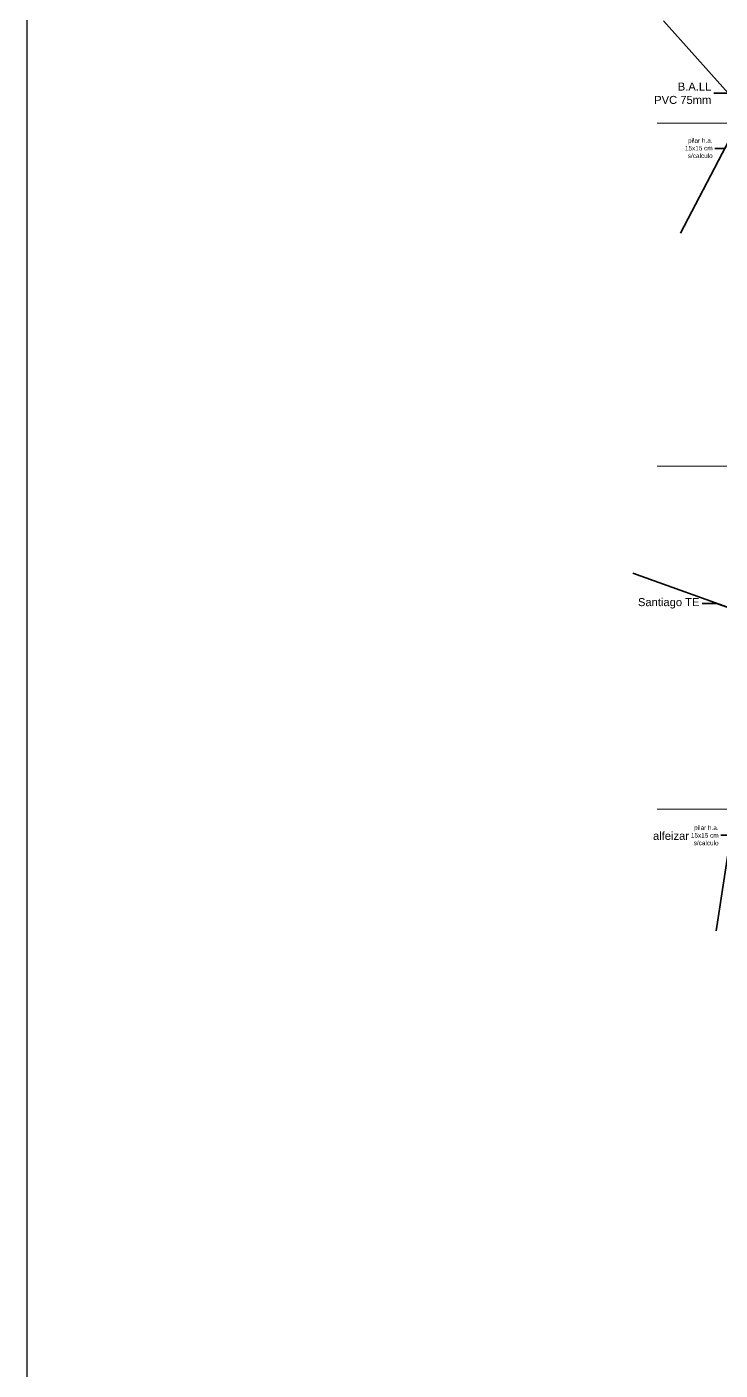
# Model space of a CAD drawing. Header units: metres. Extents: x 45 to 666, y -23 to 325.
# Drawn here: x 153.71 to 159.77, y 39.27 to 51.02 of the extents above; entities that cross this region are included whole.
import ezdxf

# ---------------------------------------------------------------- set-up
doc = ezdxf.new("R2010")
doc.units = ezdxf.units.M
doc.header["$LTSCALE"] = 5
doc.header["$MEASUREMENT"] = 0
doc.layers.get('0').update_dxf_attribs({"color": 30})
doc.layers.get('DEFPOINTS').update_dxf_attribs({"color": 210})
doc.layers.add('A-ANNO-NOTE', color=7, linetype='Continuous', lineweight=35)
doc.layers.add('A-ANNO-SYMB', color=3, linetype='Continuous', lineweight=18)
doc.styles.add('E-ARIAL', font='arial.ttf')
doc.styles.add('E-ROMANS', font='romans.shx', dxfattribs={"width": 0.8})
doc.dimstyles.new('E-0200_TICK_12', dxfattribs={"dimscale": 0.001, "dimtxt": 240, "dimasz": 240, "dimexe": 120, "dimexo": 80, "dimgap": 120, "dimtad": 0, "dimzin": 0, "dimdsep": 46, "dimtxsty": 'E-ROMANS', "dimblk": 'OBLIQUE', "dimcen": 120, "dimclrd": 256, "dimclre": 256, "dimclrt": 256, "dimadec": 0, "dimazin": 0, "dimtfac": 1, "dimtmove": 1, "dimatfit": 3, "dimldrblk": 'OPEN90', "dimfxl": 1, "dimtfill": 1, "dimtolj": 1, "dimtzin": 0, "dimlwd": -1, "dimarcsym": 0})

# ---------------------------------------------------------------- blocks, each defined once
blk = doc.blocks.new('_Oblique')
at = {"color": 0, "linetype": 'ByBlock', "lineweight": -2}
blk.add_line((-0.5, -0.5), (0.5, 0.5), dxfattribs=at)

msp = doc.modelspace()

# ---------------------------------------------------------------- linework, layer by layer
at = {"layer": 'A-ANNO-SYMB', "ltscale": 2}
for points in [[(165.8165, 50.1764), (159.2224, 50.1764)], [(165.8165, 47.1764), (159.2224, 47.1764)], [(165.8165, 44.1764), (159.2224, 44.1764)]]:
    msp.add_lwpolyline(points, dxfattribs=at)
at = {"layer": 'DEFPOINTS'}
msp.add_lwpolyline([(171.1457, 74.5579), (153.7078, 74.5579), (153.7078, 18.5966), (171.1457, 18.5966)], close=True, dxfattribs=at)

# ---------------------------------------------------------------- texts
at = {"layer": 'A-ANNO-NOTE', "char_height": 0.07, "style": 'E-ARIAL'}
for s, insert, attachment_point in [('B.A.LL \\PPVC 75mm ', (159.695, 50.439), 6), ('Santiago TE ', (159.5914, 45.9773), 6), ('alfeizar ', (159.1848, 43.9429), 4)]:
    msp.add_mtext(s, dxfattribs=dict(at, insert=insert, attachment_point=attachment_point))
at = {"layer": 'A-ANNO-NOTE', "char_height": 0.04, "attachment_point": 6, "style": 'E-ARIAL'}
for insert, rotation in [((159.7064, 49.9597), 0.2954), ((159.7587, 43.947), 359.7046)]:
    msp.add_mtext('pilar h.a.\\P15x15 cm\\Ps/calculo', dxfattribs=dict(at, insert=insert, rotation=rotation))

# ---------------------------------------------------------------- leaders
at = {"layer": 'A-ANNO-NOTE', "annotation_type": 0, "has_hookline": 1, "hookline_direction": 1}
for points, text_width in [([(159.9433, 50.3276), (159.8436, 50.4389), (159.7178, 50.439)], 0.4861), ([(159.9499, 45.9018), (159.74, 45.9773), (159.6142, 45.9773)], 0.5285)]:
    msp.add_leader(points, dimstyle='E-0200_TICK_12', override={"dimasz": 0.2, "dimtad": 0, "dimldrblk": 'Open90'}, dxfattribs=dict(at, text_width=text_width))
at = {"layer": 'A-ANNO-NOTE'}
for points in [[(159.9433, 50.3276), (159.8436, 50.4389), (159.7178, 50.439)], [(159.9499, 45.9018), (159.74, 45.9773), (159.6142, 45.9773)]]:
    msp.add_leader(points, dimstyle='E-0200_TICK_12', override={"dimasz": 0.2, "dimtad": 0, "dimldrblk": 'Open90'}, dxfattribs=at)
at = {"layer": 'A-ANNO-NOTE', "annotation_type": 0, "has_hookline": 1, "hookline_direction": 1, "text_width": 0.2326}
for points, horizontal_direction in [([(159.8896, 50.1014), (159.814, 49.9576), (159.727, 49.9571)], (0.999987, 0.005156, 0)), ([(159.8896, 44.1014), (159.8663, 43.9491), (159.7793, 43.9495)], (0.999987, -0.005156, 0))]:
    msp.add_leader(points, dimstyle='E-0200_TICK_12', override={"dimasz": 0.2, "dimtad": 0, "dimldrblk": 'Open90'}, dxfattribs=dict(at, horizontal_direction=horizontal_direction))

doc.saveas('drawing.dxf')
